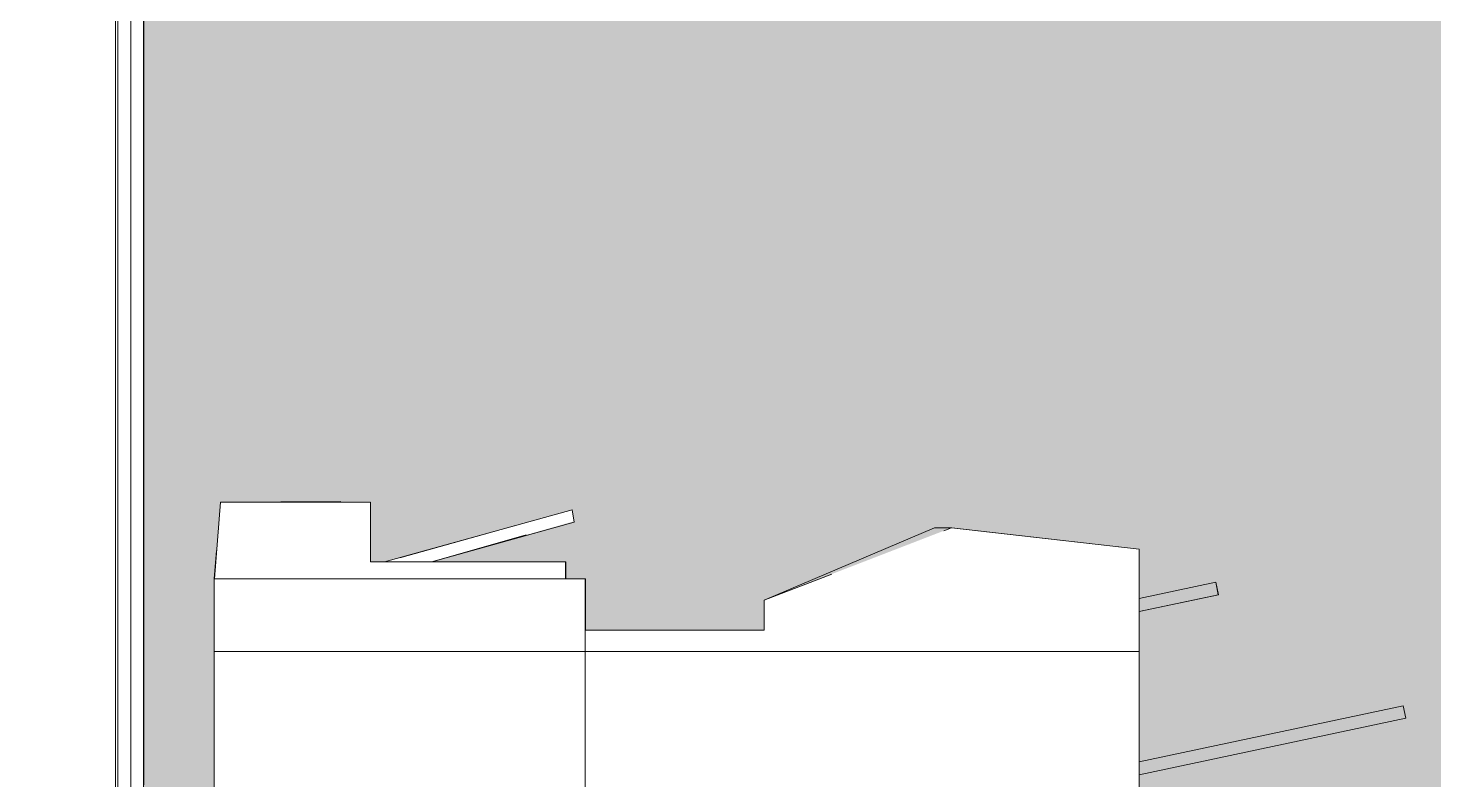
# Model space of a CAD drawing. Header units: millimetres. Extents: x -46169 to 174149, y -86316 to 18123.
# Drawn here: x 152539 to 154189, y -78130 to -77247 of the extents above; entities that cross this region are included whole.
import ezdxf

# ---------------------------------------------------------------- set-up
doc = ezdxf.new("R2010")
doc.units = ezdxf.units.MM
doc.header["$MEASUREMENT"] = 0
doc.linetypes.add('Dashed', pattern=[2822.222233, 1411.111116, -1411.111116])
doc.linetypes.add('Wipeout_Contour', pattern=[1000, 0, -1000])
for name, color, linetype in [('A-25-M_Wall_Int', 7, 'Continuous'), ('New_A-25-M_Wall_Int', 7, 'Continuous'), ('New_A-35-M_FFE_Loose', 7, 'Continuous')]:
    doc.layers.add(name, color=color, linetype=linetype)
for name, color, linetype, lineweight in [('A-25-M_Wall_Int_Pen_No__87', 8, 'Continuous', 20), ('A-35-M_FFE_Sanitary_Pen_No__191', 7, 'Continuous', 5), ('New_A-25-M_Wall_Int_Pen_No__87', 8, 'Continuous', 20)]:
    doc.layers.add(name, color=color, linetype=linetype, lineweight=lineweight)
doc.layers.add('A-35-M_FFE_Sanitary_Pen_No__210', color=7, linetype='Continuous', lineweight=13, true_color=0xbae3f7)
doc.layers.add('New_A-35-M_FFE_Loose_Pen_No__64', color=7, linetype='Continuous', lineweight=20, true_color=0x606060)

# ---------------------------------------------------------------- blocks, each defined once
blk = doc.blocks.new('Section Elem_15_3', base_point=(165992.3, -78878.8))
at = {"color": 254, "linetype": 'Wipeout_Contour', "lineweight": 0, "ltscale": 12595104.60916826}
blk.add_wipeout([(152674.8, -78135.5), (152757.3, -78158.4), (152757.3, -77893.8), (152757.7, -77893.8), (152764.9, -77803.8), (152940.8, -77803.8), (152940.8, -77873.8), (152957.4, -77873.8), (153177.3, -77812.6), (153177.5, -77812.6), (153179.9, -77827.3), (153012.6, -77873.8), (153170, -77873.8), (153170, -77893.8), (153192.9, -77893.8), (153192.9, -77953.8), (153402.7, -77953.8), (153402.7, -77918.8), (153602.7, -77833.8), (153622.7, -77833.8), (153622.7, -77833.8), (153622.9, -77833.8), (153842.9, -77858.8), (153842.9, -77858.8), (153842.9, -77916.7), (153932.6, -77897.6), (153932.8, -77897.6), (153935.9, -77912.3), (153935.7, -77912.3), (153842.9, -77932), (153842.9, -78108.4), (154152.6, -78042.6), (154152.8, -78042.6), (154155.9, -78057.3), (154155.7, -78057.3), (153842.9, -78123.8), (153842.9, -78608.4), (154152.6, -78542.6), (154152.8, -78542.6), (154155.9, -78557.3), (154155.7, -78557.3), (153842.9, -78623.8), (153842.9, -78823.8), (153795.4, -78823.8), (153799, -78824.1), (153802.5, -78824.8), (153805.9, -78825.9), (153809.1, -78827.5), (153812.1, -78829.5), (153812.1, -78829.5), (153814.8, -78831.9), (153817.2, -78834.6), (153819.2, -78837.6), (153820.8, -78840.8), (153822, -78844.2), (153822.7, -78847.7), (153822.9, -78851.3), (153822.7, -78854.9), (153822, -78858.4), (153820.8, -78861.9), (153819.2, -78865.1), (153817.2, -78868.1), (153814.8, -78870.8), (153812.1, -78873.1), (153812.1, -78873.1), (153809.1, -78875.1), (153805.9, -78876.7), (153802.5, -78877.9), (153799, -78878.6), (153795.4, -78878.8), (157613.7, -78878.8), (157613.7, -76104.1), (152674.8, -76104.1)], dxfattribs=at).dxf.layer = 'New_A-25-M_Wall_Int'
at = {"layer": 'New_A-25-M_Wall_Int_Pen_No__87', "linetype": 'Continuous'}
blk.add_line((152674.8, -78135.5), (152674.8, -76104.1), dxfattribs=at)
blk = doc.blocks.new('Section Elem_28_3', base_point=(165992.3, -78878.8))
at = {"color": 254, "linetype": 'Wipeout_Contour', "lineweight": 0, "ltscale": 858062.388523}
blk.add_wipeout([(152940.6, -77803.8), (152940.6, -77873.8), (152940.7, -77873.8), (152940.8, -77873.8), (152940.8, -77803.8)], dxfattribs=at).dxf.layer = 'New_A-35-M_FFE_Loose'
at = {"color": 254, "linetype": 'Wipeout_Contour', "lineweight": 0, "ltscale": 687489.951827}
blk.add_wipeout([(153192.7, -77893.8), (153192.7, -77953.8), (153192.9, -77953.8), (153192.9, -77893.8)], dxfattribs=at).dxf.layer = 'New_A-35-M_FFE_Loose'
at = {"color": 254, "linetype": 'Wipeout_Contour', "lineweight": 0, "ltscale": 690100.691461}
blk.add_wipeout([(153932.6, -77897.6), (153935.7, -77912.3), (153935.9, -77912.3), (153932.8, -77897.6)], dxfattribs=at).dxf.layer = 'New_A-35-M_FFE_Loose'
at = {"color": 254, "linetype": 'Wipeout_Contour', "lineweight": 0, "ltscale": 687159.29577}
blk.add_wipeout([(153192.7, -78358.8), (153192.7, -77978.8), (152757.3, -77978.8), (152757.3, -78358.8)], dxfattribs=at).dxf.layer = 'New_A-35-M_FFE_Loose'
at = {"color": 254, "linetype": 'Wipeout_Contour', "lineweight": 0, "ltscale": 2071895.155936386}
blk.add_wipeout([(153842.7, -78823.8), (153842.9, -78823.8), (153842.9, -78623.8), (153842.7, -78623.8), (153842.7, -78608.5), (153842.9, -78608.4), (153842.9, -78123.8), (153842.7, -78123.8), (153842.7, -78108.5), (153842.9, -78108.4), (153842.9, -77978.8), (153842.7, -77978.8)], dxfattribs=at).dxf.layer = 'New_A-35-M_FFE_Loose'
at = {"color": 254, "linetype": 'Wipeout_Contour', "lineweight": 0, "ltscale": 691147.778101}
blk.add_wipeout([(154152.6, -78042.6), (154155.7, -78057.3), (154155.9, -78057.3), (154152.8, -78042.6)], dxfattribs=at).dxf.layer = 'New_A-35-M_FFE_Loose'
at = {"color": 254, "linetype": 'Wipeout_Contour', "lineweight": 0, "ltscale": 686736.302955}
blk.add_wipeout([(153192.7, -77978.8), (153192.7, -77893.8), (152757.3, -77893.8), (152757.3, -77978.8)], dxfattribs=at).dxf.layer = 'New_A-35-M_FFE_Loose'
at = {"layer": 'New_A-35-M_FFE_Loose_Pen_No__64', "linetype": 'Continuous'}
blk.add_line((152757.3, -78358.8), (152757.3, -77978.8), dxfattribs=at)
at = {"color": 254, "linetype": 'Wipeout_Contour', "lineweight": 0, "ltscale": 1029794.234232765}
blk.add_wipeout([(153169.8, -77893.8), (153169.8, -77873.8), (152940.6, -77873.8), (152940.6, -77803.8), (152764.9, -77803.8), (152757.7, -77893.8)], dxfattribs=at).dxf.layer = 'New_A-35-M_FFE_Loose'
at = {"color": 254, "linetype": 'Wipeout_Contour', "lineweight": 0, "ltscale": 689517.018132}
blk.add_wipeout([(153842.7, -77978.8), (153192.7, -77978.8), (153192.7, -78823.8), (153842.7, -78823.8)], dxfattribs=at).dxf.layer = 'New_A-35-M_FFE_Loose'
at = {"layer": 'New_A-35-M_FFE_Loose_Pen_No__64', "linetype": 'Continuous'}
for p, q in [((152757.7, -77893.8), (152764.9, -77803.8)), ((152764.9, -77803.8), (152940.6, -77803.8)), ((152940.6, -77803.8), (152940.6, -77873.8)), ((152940.8, -77803.8), (152940.6, -77803.8)), ((152940.8, -77803.8), (152940.8, -77873.8)), ((152757.3, -77893.8), (152757.3, -77978.8))]:
    blk.add_line(p, q, dxfattribs=at)
at = {"color": 254, "linetype": 'Wipeout_Contour', "lineweight": 0, "ltscale": 687251.115421}
blk.add_wipeout([(153177.3, -77812.6), (153179.7, -77827.3), (153179.9, -77827.3), (153177.5, -77812.6)], dxfattribs=at).dxf.layer = 'New_A-35-M_FFE_Loose'
at = {"color": 254, "linetype": 'Wipeout_Contour', "lineweight": 0, "ltscale": 1377225.854749536}
blk.add_wipeout([(153192.7, -77953.8), (153192.7, -77978.8), (153842.7, -77978.8), (153842.7, -77858.8), (153622.7, -77833.8), (153602.7, -77833.8), (153402.7, -77918.8), (153402.7, -77953.8)], dxfattribs=at).dxf.layer = 'New_A-35-M_FFE_Loose'
at = {"color": 254, "linetype": 'Wipeout_Contour', "lineweight": 0, "ltscale": 687335.685078}
blk.add_wipeout([(153169.8, -77873.8), (153169.8, -77893.8), (153169.9, -77893.8), (153169.9, -77873.8)], dxfattribs=at).dxf.layer = 'New_A-35-M_FFE_Loose'
at = {"color": 254, "linetype": 'Wipeout_Contour', "lineweight": 0, "ltscale": 690651.853495}
blk.add_wipeout([(154155.7, -78057.3), (154152.6, -78042.6), (153842.7, -78108.5), (153842.7, -78123.8)], dxfattribs=at).dxf.layer = 'New_A-35-M_FFE_Loose'
at = {"layer": 'New_A-35-M_FFE_Loose_Pen_No__64', "linetype": 'Continuous'}
for p, q in [((153402.7, -77918.8), (153602.7, -77833.8)), ((153192.7, -77893.8), (153192.7, -77953.8)), ((153192.9, -77893.8), (153192.7, -77893.8)), ((153192.9, -77953.8), (153192.9, -77893.8)), ((153402.7, -77953.8), (153402.7, -77918.8)), ((153192.7, -77978.8), (153192.7, -77953.8)), ((153192.7, -77953.8), (153402.7, -77953.8)), ((153192.7, -77978.8), (152757.3, -77978.8)), ((153192.7, -78823.8), (153192.7, -77978.8)), ((154152.6, -78042.6), (153842.7, -78108.5)), ((154152.8, -78042.6), (154152.6, -78042.6)), ((154155.7, -78057.3), (154152.6, -78042.6)), ((154155.9, -78057.3), (154152.8, -78042.6)), ((154155.7, -78057.3), (153842.7, -78123.8)), ((153842.9, -78123.8), (154155.9, -78057.3)), ((154155.9, -78057.3), (154155.7, -78057.3)), ((153842.7, -78123.8), (153842.7, -78108.5)), ((153842.7, -78123.8), (153842.9, -78123.8)), ((153842.9, -78608.4), (153842.9, -78123.8))]:
    blk.add_line(p, q, dxfattribs=at)
at = {"color": 254, "linetype": 'Wipeout_Contour', "lineweight": 0, "ltscale": 516645.056328}
blk.add_wipeout([(153622.7, -77833.8), (153622.9, -77833.9), (153622.9, -77833.8)], dxfattribs=at).dxf.layer = 'New_A-35-M_FFE_Loose'
at = {"color": 254, "linetype": 'Wipeout_Contour', "lineweight": 0, "ltscale": 687336.004168}
blk.add_wipeout([(153169.9, -77893.8), (153170, -77893.8), (153170, -77873.8), (153169.9, -77873.8)], dxfattribs=at).dxf.layer = 'New_A-35-M_FFE_Loose'
at = {"color": 254, "linetype": 'Wipeout_Contour', "lineweight": 0, "ltscale": 689865.585623}
blk.add_wipeout([(153842.7, -77978.8), (153842.9, -77978.8), (153842.9, -77932), (153842.7, -77932.1)], dxfattribs=at).dxf.layer = 'New_A-35-M_FFE_Loose'
at = {"layer": 'New_A-35-M_FFE_Loose_Pen_No__64', "linetype": 'Continuous'}
for p, q in [((153192.7, -77893.8), (152757.3, -77893.8)), ((153842.7, -77978.8), (153192.7, -77978.8)), ((153842.9, -77978.8), (153842.7, -77978.8)), ((153842.7, -78823.8), (153842.7, -77978.8)), ((153842.9, -78108.4), (153842.9, -77978.8))]:
    blk.add_line(p, q, dxfattribs=at)
at = {"color": 254, "linetype": 'Wipeout_Contour', "lineweight": 0, "ltscale": 686954.485182}
blk.add_wipeout([(152957.4, -77873.8), (153012.5, -77873.8), (153179.7, -77827.3), (153177.3, -77812.6)], dxfattribs=at).dxf.layer = 'New_A-35-M_FFE_Loose'
at = {"color": 254, "linetype": 'Wipeout_Contour', "lineweight": 0, "ltscale": 1206594.843601726}
blk.add_wipeout([(153622.9, -77833.9), (153842.7, -77858.8), (153842.7, -77858.8), (153842.7, -77916.7), (153842.9, -77916.7), (153842.9, -77858.8), (153622.9, -77833.8)], dxfattribs=at).dxf.layer = 'New_A-35-M_FFE_Loose'
at = {"layer": 'New_A-35-M_FFE_Loose_Pen_No__64', "linetype": 'Continuous'}
for p, q in [((153177.5, -77812.6), (153177.3, -77812.6)), ((153602.7, -77833.8), (153622.7, -77833.8)), ((153622.9, -77833.8), (153622.7, -77833.8)), ((153622.7, -77833.8), (153842.7, -77858.8)), ((153622.9, -77833.8), (153622.9, -77833.8)), ((153622.9, -77833.8), (153842.9, -77858.8)), ((153842.7, -77858.8), (153842.7, -77858.8)), ((153842.9, -77858.8), (153842.9, -77858.8))]:
    blk.add_line(p, q, dxfattribs=at)
at = {"color": 254, "linetype": 'Wipeout_Contour', "lineweight": 0, "ltscale": 687012.714976}
blk.add_wipeout([(153179.7, -77827.3), (153012.5, -77873.8), (153012.6, -77873.8), (153179.9, -77827.3)], dxfattribs=at).dxf.layer = 'New_A-35-M_FFE_Loose'
at = {"color": 254, "linetype": 'Wipeout_Contour', "lineweight": 0, "ltscale": 689954.829608}
blk.add_wipeout([(153932.6, -77897.6), (153842.7, -77916.7), (153842.7, -77932.1), (153935.7, -77912.3)], dxfattribs=at).dxf.layer = 'New_A-35-M_FFE_Loose'
at = {"layer": 'New_A-35-M_FFE_Loose_Pen_No__64', "linetype": 'Continuous'}
for p, q in [((153177.3, -77812.6), (152957.4, -77873.8)), ((153179.7, -77827.3), (153177.3, -77812.6)), ((153179.9, -77827.3), (153177.5, -77812.6)), ((153179.7, -77827.3), (153012.5, -77873.8)), ((153012.6, -77873.8), (153179.9, -77827.3)), ((153179.9, -77827.3), (153179.7, -77827.3)), ((153842.7, -77858.8), (153842.7, -77978.8)), ((153842.7, -77858.8), (153842.7, -77978.8)), ((153842.9, -77858.8), (153842.9, -77916.7)), ((153842.9, -77858.8), (153842.9, -77916.7)), ((152940.6, -77873.8), (153169.8, -77873.8)), ((153169.8, -77873.8), (153169.8, -77893.8)), ((153169.8, -77873.8), (153169.9, -77873.8)), ((153169.8, -77873.8), (153169.8, -77893.8)), ((153169.9, -77873.8), (153169.9, -77893.8)), ((153170, -77873.8), (153170, -77893.8)), ((153932.6, -77897.6), (153842.7, -77916.7)), ((153932.8, -77897.6), (153932.6, -77897.6)), ((153935.7, -77912.3), (153932.6, -77897.6)), ((153935.9, -77912.3), (153932.8, -77897.6)), ((153842.7, -77932.1), (153935.9, -77912.3)), ((153935.7, -77912.3), (153842.7, -77932.1)), ((153935.9, -77912.3), (153935.7, -77912.3)), ((153842.9, -77932.1), (153842.9, -77978.8)), ((153842.9, -77932.1), (153842.9, -77978.8))]:
    blk.add_line(p, q, dxfattribs=at)
blk = doc.blocks.new('Section Elem_172_3', base_point=(165992.3, -78878.8))
at = {"color": 254, "linetype": 'Wipeout_Contour', "lineweight": 0, "ltscale": 1542426.363484699}
blk.add_wipeout([(152674.4, -78878.8), (152674.8, -78878.8), (152674.8, -78150.9), (152674.5, -78150.8), (152674.5, -78135.5), (152674.7, -78135.5), (152674.8, -78135.5), (152674.8, -76104.1), (152674.4, -76104.1)], dxfattribs=at).dxf.layer = 'A-25-M_Wall_Int'
blk = doc.blocks.new('Section Elem_173_3', base_point=(165992.3, -78878.8))
at = {"color": 254, "linetype": 'Wipeout_Contour', "lineweight": 0, "ltscale": 684334.034528}
blk.add_wipeout([(152403.6, -78878.8), (152641.4, -78878.8), (152641.4, -76104.1), (152403.6, -76104.1)], dxfattribs=at).dxf.layer = 'A-25-M_Wall_Int'
at = {"color": 254, "linetype": 'Wipeout_Contour', "lineweight": 0, "ltscale": 684763.382046}
blk.add_wipeout([(152641.4, -78878.8), (152644.4, -78878.8), (152644.4, -76104.1), (152641.4, -76104.1)], dxfattribs=at).dxf.layer = 'A-25-M_Wall_Int'
at = {"color": 254, "linetype": 'Wipeout_Contour', "lineweight": 0, "ltscale": 684795.459534}
blk.add_wipeout([(152644.4, -78878.8), (152659.4, -78878.8), (152659.4, -76104.1), (152644.4, -76104.1)], dxfattribs=at).dxf.layer = 'A-25-M_Wall_Int'
at = {"layer": 'A-25-M_Wall_Int_Pen_No__87', "linetype": 'Continuous'}
for p, q in [((152641.4, -76104.1), (152641.4, -78878.8)), ((152641.4, -78878.8), (152641.4, -76104.1)), ((152644.4, -78878.8), (152644.4, -76104.1))]:
    blk.add_line(p, q, dxfattribs=at)
at = {"color": 254, "linetype": 'Wipeout_Contour', "lineweight": 0, "ltscale": 684848.949237}
blk.add_wipeout([(152659.4, -78878.8), (152674.4, -78878.8), (152674.4, -76104.1), (152659.4, -76104.1)], dxfattribs=at).dxf.layer = 'A-25-M_Wall_Int'
at = {"layer": 'A-25-M_Wall_Int_Pen_No__87', "linetype": 'Continuous'}
for p, q in [((152659.4, -78878.8), (152659.4, -76104.1)), ((152674.4, -76104.1), (152674.4, -78878.8)), ((152674.4, -78878.8), (152674.4, -76104.1))]:
    blk.add_line(p, q, dxfattribs=at)

msp = doc.modelspace()

# ---------------------------------------------------------------- block references
at = {"layer": 'New_A-25-M_Wall_Int'}
msp.add_blockref('Section Elem_15_3', (165992.3, -78878.8), dxfattribs=at)

# ---------------------------------------------------------------- next in the draw order: block references
at = {"layer": 'New_A-35-M_FFE_Loose'}
msp.add_blockref('Section Elem_28_3', (165992.3, -78878.8), dxfattribs=at)

# ---------------------------------------------------------------- next in the draw order: linework, layer by layer
at = {"layer": 'A-35-M_FFE_Sanitary_Pen_No__191', "linetype": 'Dashed', "ltscale": 0.1, "flags": 128}
msp.add_lwpolyline([(152764.9, -77803.8), (152940.9, -77802.7), (152940.6, -77873.8), (152957.4, -77873.8), (153177.3, -77812.6), (153179.9, -77826.1), (153012.6, -77873.8), (153169.8, -77873.8), (153169.8, -77893.8), (153192.7, -77893.8), (153192.7, -77953.8), (153402.7, -77953.8), (153402.7, -77918.8), (153622.7, -77833.8), (153842.9, -77858.8), (153842.9, -78823.8), (152757.3, -78823.8), (152757.3, -77893.8)], close=True, dxfattribs=at)

# ---------------------------------------------------------------- next in the draw order: block references
at = {"layer": 'A-25-M_Wall_Int'}
msp.add_blockref('Section Elem_172_3', (165992.3, -78878.8), dxfattribs=at)

# ---------------------------------------------------------------- next in the draw order: block references
msp.add_blockref('Section Elem_173_3', (165992.3, -78878.8), dxfattribs=at)

# ---------------------------------------------------------------- next in the draw order: hatches: boundary and pattern name
at = {"layer": 'A-35-M_FFE_Sanitary_Pen_No__210', "linetype": 'Continuous', "lineweight": 0, "ltscale": 0.1, "true_color": 0x2e383d}
h = msp.add_hatch(color=250, dxfattribs=at)
h.paths.add_polyline_path([(152674.4, -76104.1), (157613.7, -76104.1), (157613.7, -78878.8), (152674.4, -78878.8)])
h.paths.add_polyline_path([(152764.9, -77803.8), (152940.9, -77802.7), (152940.6, -77873.8), (152957.4, -77873.8), (153177.3, -77812.6), (153179.9, -77826.1), (153012.6, -77873.8), (153169.8, -77873.8), (153169.8, -77893.8), (153192.7, -77893.8), (153192.7, -77953.8), (153402.7, -77953.8), (153402.7, -77918.8), (153622.7, -77833.8), (153842.9, -77858.8), (153842.9, -78823.8), (152757.3, -78823.8), (152757.3, -77893.8)], flags=0)

# ---------------------------------------------------------------- next in the draw order: linework, layer by layer
at = {"layer": 'A-35-M_FFE_Sanitary_Pen_No__191', "linetype": 'Dashed', "ltscale": 0.1, "flags": 128}
msp.add_lwpolyline([(152674.4, -76104.1), (157613.7, -76104.1), (157613.7, -78878.8), (152674.4, -78878.8)], close=True, dxfattribs=at)

doc.saveas('drawing.dxf')
